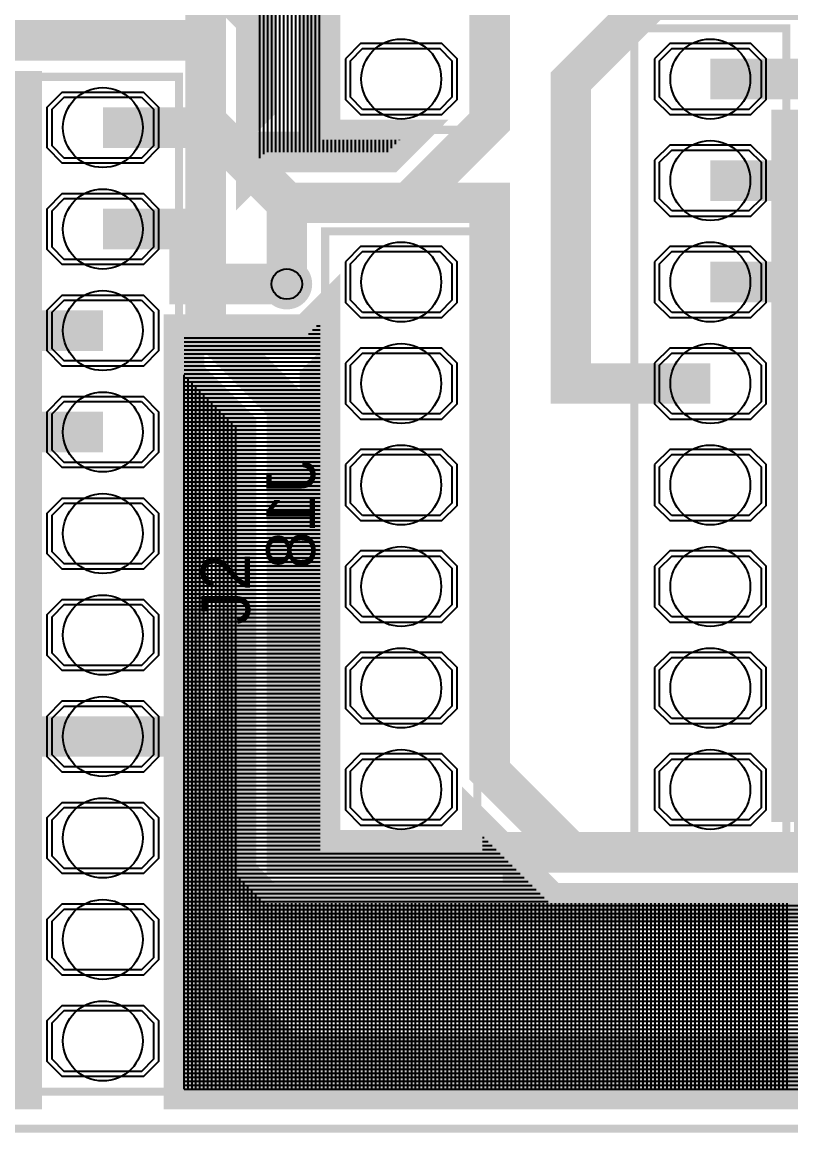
# Model space of a CAD drawing. Header units: centimetres. Extents: x -8.5 to 3.6, y -5.7 to 3.3.
# Drawn here: x -3.609 to -1.685, y -5.68 to -2.901 of the extents above; entities that cross this region are included whole.
import ezdxf

# ---------------------------------------------------------------- set-up
doc = ezdxf.new("R2010")
doc.units = ezdxf.units.CM
doc.layers.get('0').update_dxf_attribs({"linetype": 'CONTINUOUS'})

# ---------------------------------------------------------------- blocks, each defined once
blk = doc.blocks.new('EPAD')
at = {"const_width": 0.5}
blk.add_lwpolyline([(-0.25, 0, 1), (0.25, 0, 1)], format="xyb", close=True, dxfattribs=at)

msp = doc.modelspace()

# ---------------------------------------------------------------- linework, layer by layer
for points, const_width in [([(-8.5, -5.67), (3.2, -5.67), (3.2, 2.93), (-8.5, 2.93), (-8.5, -5.67)], 0.02032), ([(-8.5, -5.67), (3.2, -5.67), (3.2, 2.93), (-8.5, 2.93), (-8.5, -5.67)], 0.02032), ([(-1.886, -3.297), (-1.6256, -3.297), (-1.4224, -3.0938), (-1.4224, -0.508), (-2.54, -0.508), (-2.7432, -0.3048), (-2.7432, 0.508), (-2.54, 0.7112), (-1.8288, 0.7112), (-1.6256, 0.9144), (-1.6256, 2.54), (-1.905862, 2.820262), (-5.947, 2.820262), (-5.947, 2.322)], 0.1016), ([(3.10094, -5.57094), (-3.203801, -5.57094), (-3.203801, -3.783001), (-3.073399, -3.913403), (-3.073399, -5.031003), (-2.999003, -5.105399), (-1.572997, -5.105399), (-1.498601, -5.031003), (-1.498601, -3.498397), (-1.572997, -3.424001), (-1.682801, -3.424001), (-1.682801, -3.423999), (-1.572997, -3.423999), (-1.295401, -3.146403), (-1.295401, -0.455397)], 0.1016), ([(-4.1656, -0.8128), (-2.8448, -0.8128), (-2.6948, -0.6628), (-1.6256, -0.6628), (-1.6256, -2.8448), (-2.032, -2.8448), (-2.2352, -3.048), (-2.2352, -3.805), (-1.886, -3.805)], 0.1016), ([(-5.08, -1.524), (-4.064, -1.524), (-3.8608, -1.7272), (-3.8608, -2.7432), (-3.6576, -2.9464), (-3.1496, -2.9464), (-3.1496, -3.6576), (-2.9464, -3.8608), (-2.9464, -4.9784), (-1.6256, -4.9784), (-1.6256, -3.551), (-1.886, -3.551)], 0.1016), ([(-2.863199, -1.925399), (-2.863199, -3.195399), (-2.663801, -3.195399), (-2.694203, -3.225801), (-2.999003, -3.225801), (-3.022601, -3.249399), (-3.022601, -2.893796), (-3.064198, -2.8522), (-3.022601, -2.810603), (-3.022601, -1.779803), (-2.893797, -1.650999), (-2.863199, -1.650999), (-2.863199, -1.925399)], 0.1016), ([(-2.8505, -3.17), (-2.4695, -3.17), (-2.4695, -1.646), (-2.8505, -1.646), (-2.8505, -3.17)], 0.02032), ([(-2.8505, -3.17), (-2.4695, -3.17), (-2.4695, -1.646), (-2.8505, -1.646), (-2.8505, -3.17)], 0.02032), ([(-2.9464, -3.556), (-2.9464, -3.3528), (-2.6416, -3.3528), (-2.4384, -3.1496), (-2.4384, -2.6416), (-2.1638, -2.367), (-1.886, -2.367)], 0.1016), ([(-4.4704, -2.4384), (-4.4704, -3.6576), (-4.2016, -3.9264), (-3.407, -3.9264)], 0.1016), ([(-2.66, -2.535), (-2.9464, -2.535), (-3.1496, -2.7382), (-3.1496, -2.9464), (-3.7592, -2.9464), (-3.8608, -2.8448), (-5.7912, -2.8448)], 0.1016), ([(-4.064, -2.6416), (-4.064, -3.4544), (-3.846, -3.6724), (-3.407, -3.6724)], 0.1016), ([(1.6256, -2.7432), (1.3258, -3.043), (-1.886, -3.043)], 0.1016), ([(-2.0765, -4.948), (-1.6955, -4.948), (-1.6955, -2.916), (-2.0765, -2.916), (-2.0765, -4.948)], 0.02032), ([(-2.0765, -4.948), (-1.6955, -4.948), (-1.6955, -2.916), (-2.0765, -2.916), (-2.0765, -4.948)], 0.02032), ([(-3.849001, -3.036201), (-3.811803, -3.073399), (-3.610199, -3.073399), (-3.610199, -5.57094), (-8.036297, -5.57094), (-7.892661, -5.427304), (-7.892661, -5.172696), (-8.072696, -4.992661), (-8.327304, -4.992661), (-8.40094, -5.066297), (-8.40094, -4.688399), (-8.029801, -4.688399), (-8.029801, -3.900999), (-7.973797, -3.900999), (-7.899401, -3.826603), (-7.899401, -3.100603), (-7.770597, -2.971799), (-7.689199, -2.971799), (-7.689199, -4.973399), (-7.282801, -4.973399), (-7.282801, -2.971799), (-3.913403, -2.971799), (-3.849001, -3.036201)], 0.1016), ([(-3.5975, -5.5774), (-3.2165, -5.5774), (-3.2165, -3.0374), (-3.5975, -3.0374), (-3.5975, -5.5774)], 0.02032), ([(-3.5975, -5.5774), (-3.2165, -5.5774), (-3.2165, -3.0374), (-3.5975, -3.0374), (-3.5975, -5.5774)], 0.02032), ([(-1.1176, -4.9784), (-2.2352, -4.9784), (-2.4384, -4.7752), (-2.4384, -3.3528), (-2.9464, -3.3528), (-3.1348, -3.1644), (-3.407, -3.1644)], 0.1016), ([(3.10094, -5.57094), (-3.203801, -5.57094), (-3.203801, -3.682999), (-2.893795, -3.682999), (-2.863199, -3.652403), (-2.863199, -4.973399), (-2.456801, -4.973399), (-2.456801, -4.936401), (-2.287803, -5.105399), (-1.064995, -5.105399), (-0.990601, -5.031005), (-0.990601, -4.925795), (-1.064995, -4.851401), (-1.682801, -4.851401), (-1.682801, -3.169999), (1.378403, -3.169999)], 0.1016), ([(-2.9464, -3.556), (-3.1894, -3.556), (-3.1894, -3.4184), (-3.407, -3.4184)], 0.1016), ([(-2.8505, -4.948), (-2.4695, -4.948), (-2.4695, -3.424), (-2.8505, -3.424), (-2.8505, -4.948)], 0.02032), ([(-2.8505, -4.948), (-2.4695, -4.948), (-2.4695, -3.424), (-2.8505, -3.424), (-2.8505, -4.948)], 0.02032), ([(-3.898603, -3.799399), (-3.610199, -3.799399), (-3.610199, -3.799401), (-4.148997, -3.799401)], 0.1016), ([(-4.254203, -4.053399), (-3.610199, -4.053399), (-3.610199, -5.57094), (-8.036297, -5.57094)], 0.1016), ([(-3.407, -4.6884), (-4.3804, -4.6884), (-4.792, -5.1)], 0.1016), ([(-3.407, -4.6884), (-3.1496, -4.6884), (-3.1496, -5.2832), (-2.9464, -5.4864), (0.4216, -5.4864), (0.808, -5.1)], 0.1016), ([(-3.610199, -4.6884), (-3.407, -4.6884)], 0.0254), ([(-3.610199, -4.6884), (-3.407, -4.6884)], 0.0254), ([(-3.203801, -4.6884), (-3.407, -4.6884)], 0.0254), ([(-3.203801, -4.6884), (-3.407, -4.6884)], 0.0254)]:
    msp.add_lwpolyline(points, dxfattribs=dict(const_width=const_width))
for points in [[(-2.904198, -3.225801), (-2.904198, -1.6614)], [(-2.894198, -3.225801), (-2.894198, -1.6514)], [(-2.884198, -3.225801), (-2.884198, -1.650999)], [(-2.874198, -3.225801), (-2.874198, -1.650999)], [(-2.864198, -3.225801), (-2.864198, -1.650999)], [(-2.934198, -3.225801), (-2.934198, -1.6914)], [(-2.924198, -3.225801), (-2.924198, -1.6814)], [(-2.914198, -3.225801), (-2.914198, -1.6714)], [(-2.964198, -3.225801), (-2.964198, -1.7214)], [(-2.954198, -3.225801), (-2.954198, -1.7114)], [(-2.944198, -3.225801), (-2.944198, -1.7014)], [(-2.984198, -3.225801), (-2.984198, -1.7414)], [(-2.974198, -3.225801), (-2.974198, -1.7314)], [(-3.014198, -3.240996), (-3.014198, -1.7714)], [(-3.004198, -3.230996), (-3.004198, -1.7614)], [(-2.994198, -3.225801), (-2.994198, -1.7514)], [(-2.854198, -3.225801), (-2.854198, -3.195399)], [(-2.844198, -3.225801), (-2.844198, -3.195399)], [(-2.834198, -3.225801), (-2.834198, -3.195399)], [(-2.824198, -3.225801), (-2.824198, -3.195399)], [(-2.814198, -3.225801), (-2.814198, -3.195399)], [(-2.804198, -3.225801), (-2.804198, -3.195399)], [(-2.794198, -3.225801), (-2.794198, -3.195399)], [(-2.784198, -3.225801), (-2.784198, -3.195399)], [(-2.774198, -3.225801), (-2.774198, -3.195399)], [(-2.764198, -3.225801), (-2.764198, -3.195399)], [(-2.754198, -3.225801), (-2.754198, -3.195399)], [(-2.744198, -3.225801), (-2.744198, -3.195399)], [(-2.734198, -3.225801), (-2.734198, -3.195399)], [(-2.724198, -3.225801), (-2.724198, -3.195399)], [(-2.714198, -3.225801), (-2.714198, -3.195399)], [(-2.704198, -3.225801), (-2.704198, -3.195399)], [(-2.694198, -3.225796), (-2.694198, -3.195399)], [(-2.684198, -3.215796), (-2.684198, -3.195399)], [(-2.674198, -3.205796), (-2.674198, -3.195399)], [(-2.664198, -3.195796), (-2.664198, -3.195399)], [(-2.663801, -3.195399), (-2.663801, -3.195399)], [(-2.871736, -3.66094), (-2.863199, -3.66094)], [(-3.203801, -3.69094), (-2.863199, -3.69094)], [(-2.891736, -3.68094), (-2.863199, -3.68094)], [(-2.881736, -3.67094), (-2.863199, -3.67094)], [(-3.203801, -3.70094), (-2.863199, -3.70094)], [(-3.203801, -3.71094), (-2.863199, -3.71094)], [(-3.203801, -3.72094), (-2.863199, -3.72094)], [(-3.203801, -3.73094), (-2.863199, -3.73094)], [(-3.203801, -3.74094), (-2.863199, -3.74094)], [(-3.203801, -3.75094), (-2.863199, -3.75094)], [(-3.203801, -3.76094), (-2.863199, -3.76094)], [(-3.203801, -3.77094), (-2.863199, -3.77094)], [(-3.203801, -3.78094), (-2.863199, -3.78094)], [(-3.203801, -5.57094), (-3.203801, -3.783001)], [(-3.203801, -3.79094), (-2.863199, -3.79094)], [(-3.203801, -3.80094), (-2.863199, -3.80094)], [(-3.193801, -5.57094), (-3.193801, -3.793001)], [(-3.183801, -5.57094), (-3.183801, -3.803001)], [(-3.203801, -3.81094), (-2.863199, -3.81094)], [(-3.203801, -3.82094), (-2.863199, -3.82094)], [(-3.203801, -3.83094), (-2.863199, -3.83094)], [(-3.173801, -5.57094), (-3.173801, -3.813001)], [(-3.163801, -5.57094), (-3.163801, -3.823001)], [(-3.153801, -5.57094), (-3.153801, -3.833001)], [(-3.203801, -3.84094), (-2.863199, -3.84094)], [(-3.203801, -3.85094), (-2.863199, -3.85094)], [(-3.203801, -3.86094), (-2.863199, -3.86094)], [(-3.143801, -5.57094), (-3.143801, -3.843001)], [(-3.133801, -5.57094), (-3.133801, -3.853001)], [(-3.123801, -5.57094), (-3.123801, -3.863001)], [(-3.203801, -3.87094), (-2.863199, -3.87094)], [(-3.203801, -3.88094), (-2.863199, -3.88094)], [(-3.203801, -3.89094), (-2.863199, -3.89094)], [(-3.113801, -5.57094), (-3.113801, -3.873001)], [(-3.103801, -5.57094), (-3.103801, -3.883001)], [(-3.203801, -3.90094), (-2.863199, -3.90094)], [(-3.203801, -3.91094), (-2.863199, -3.91094)], [(-3.093801, -5.57094), (-3.093801, -3.893001)], [(-3.083801, -5.57094), (-3.083801, -3.903001)], [(-3.073801, -5.57094), (-3.073801, -3.913001)], [(-3.203801, -3.92094), (-2.863199, -3.92094)], [(-3.203801, -3.93094), (-2.863199, -3.93094)], [(-3.203801, -3.94094), (-2.863199, -3.94094)], [(-3.203801, -3.95094), (-2.863199, -3.95094)], [(-3.203801, -3.96094), (-2.863199, -3.96094)], [(-3.203801, -3.97094), (-2.863199, -3.97094)], [(-3.203801, -3.98094), (-2.863199, -3.98094)], [(-3.203801, -3.99094), (-2.863199, -3.99094)], [(-3.203801, -4.00094), (-2.863199, -4.00094)], [(-3.203801, -4.01094), (-2.863199, -4.01094)], [(-3.203801, -4.02094), (-2.863199, -4.02094)], [(-3.203801, -4.03094), (-2.863199, -4.03094)], [(-3.203801, -4.04094), (-2.863199, -4.04094)], [(-3.203801, -4.05094), (-2.863199, -4.05094)], [(-3.203801, -4.06094), (-2.863199, -4.06094)], [(-3.203801, -4.07094), (-2.863199, -4.07094)], [(-3.203801, -4.08094), (-2.863199, -4.08094)], [(-3.203801, -4.09094), (-2.863199, -4.09094)], [(-3.203801, -4.10094), (-2.863199, -4.10094)], [(-3.203801, -4.11094), (-2.863199, -4.11094)], [(-3.203801, -4.12094), (-2.863199, -4.12094)], [(-3.203801, -4.13094), (-2.863199, -4.13094)], [(-3.203801, -4.14094), (-2.863199, -4.14094)], [(-3.203801, -4.15094), (-2.863199, -4.15094)], [(-3.203801, -4.16094), (-2.863199, -4.16094)], [(-3.203801, -4.17094), (-2.863199, -4.17094)], [(-3.203801, -4.18094), (-2.863199, -4.18094)], [(-3.203801, -4.19094), (-2.863199, -4.19094)], [(-3.203801, -4.20094), (-2.863199, -4.20094)], [(-3.203801, -4.21094), (-2.863199, -4.21094)], [(-3.203801, -4.22094), (-2.863199, -4.22094)], [(-3.203801, -4.23094), (-2.863199, -4.23094)], [(-3.203801, -4.24094), (-2.863199, -4.24094)], [(-3.203801, -4.25094), (-2.863199, -4.25094)], [(-3.203801, -4.26094), (-2.863199, -4.26094)], [(-3.203801, -4.27094), (-2.863199, -4.27094)], [(-3.203801, -4.28094), (-2.863199, -4.28094)], [(-3.203801, -4.29094), (-2.863199, -4.29094)], [(-3.203801, -4.30094), (-2.863199, -4.30094)], [(-3.203801, -4.31094), (-2.863199, -4.31094)], [(-3.203801, -4.32094), (-2.863199, -4.32094)], [(-3.203801, -4.33094), (-2.863199, -4.33094)], [(-3.203801, -4.34094), (-2.863199, -4.34094)], [(-3.203801, -4.35094), (-2.863199, -4.35094)], [(-3.203801, -4.36094), (-2.863199, -4.36094)], [(-3.203801, -4.37094), (-2.863199, -4.37094)], [(-3.203801, -4.38094), (-2.863199, -4.38094)], [(-3.203801, -4.39094), (-2.863199, -4.39094)], [(-3.203801, -4.40094), (-2.863199, -4.40094)], [(-3.203801, -4.41094), (-2.863199, -4.41094)], [(-3.203801, -4.42094), (-2.863199, -4.42094)], [(-3.203801, -4.43094), (-2.863199, -4.43094)], [(-3.203801, -4.44094), (-2.863199, -4.44094)], [(-3.203801, -4.45094), (-2.863199, -4.45094)], [(-3.203801, -4.46094), (-2.863199, -4.46094)], [(-3.203801, -4.47094), (-2.863199, -4.47094)], [(-3.203801, -4.48094), (-2.863199, -4.48094)], [(-3.203801, -4.49094), (-2.863199, -4.49094)], [(-3.203801, -4.50094), (-2.863199, -4.50094)], [(-3.203801, -4.51094), (-2.863199, -4.51094)], [(-3.203801, -4.52094), (-2.863199, -4.52094)], [(-3.203801, -4.53094), (-2.863199, -4.53094)], [(-3.203801, -4.54094), (-2.863199, -4.54094)], [(-3.203801, -4.55094), (-2.863199, -4.55094)], [(-3.203801, -4.56094), (-2.863199, -4.56094)], [(-3.203801, -4.57094), (-2.863199, -4.57094)], [(-3.203801, -4.58094), (-2.863199, -4.58094)], [(-3.203801, -4.59094), (-2.863199, -4.59094)], [(-3.203801, -4.60094), (-2.863199, -4.60094)], [(-3.203801, -4.61094), (-2.863199, -4.61094)], [(-3.203801, -4.62094), (-2.863199, -4.62094)], [(-3.203801, -4.63094), (-2.863199, -4.63094)], [(-3.203801, -4.64094), (-2.863199, -4.64094)], [(-3.203801, -4.65094), (-2.863199, -4.65094)], [(-3.203801, -4.66094), (-2.863199, -4.66094)], [(-3.203801, -4.67094), (-2.863199, -4.67094)], [(-3.203801, -4.68094), (-2.863199, -4.68094)], [(-3.203801, -4.69094), (-2.863199, -4.69094)], [(-3.203801, -4.70094), (-2.863199, -4.70094)], [(-3.203801, -4.71094), (-2.863199, -4.71094)], [(-3.203801, -4.72094), (-2.863199, -4.72094)], [(-3.203801, -4.73094), (-2.863199, -4.73094)], [(-3.203801, -4.74094), (-2.863199, -4.74094)], [(-3.203801, -4.75094), (-2.863199, -4.75094)], [(-3.203801, -4.76094), (-2.863199, -4.76094)], [(-3.203801, -4.77094), (-2.863199, -4.77094)], [(-3.203801, -4.78094), (-2.863199, -4.78094)], [(-3.203801, -4.79094), (-2.863199, -4.79094)], [(-3.203801, -4.80094), (-2.863199, -4.80094)], [(-3.203801, -4.81094), (-2.863199, -4.81094)], [(-3.203801, -4.82094), (-2.863199, -4.82094)], [(-3.203801, -4.83094), (-2.863199, -4.83094)], [(-3.203801, -4.84094), (-2.863199, -4.84094)], [(-3.203801, -4.85094), (-2.863199, -4.85094)], [(-3.203801, -4.86094), (-2.863199, -4.86094)], [(-3.203801, -4.87094), (-2.863199, -4.87094)], [(-3.203801, -4.88094), (-2.863199, -4.88094)], [(-3.203801, -4.89094), (-2.863199, -4.89094)], [(-3.203801, -4.90094), (-2.863199, -4.90094)], [(-3.203801, -4.91094), (-2.863199, -4.91094)], [(-3.203801, -4.92094), (-2.863199, -4.92094)], [(-3.203801, -4.93094), (-2.863199, -4.93094)], [(-3.203801, -4.94094), (-2.863199, -4.94094)], [(-2.456801, -4.94094), (-2.452262, -4.94094)], [(-3.203801, -4.95094), (-2.863199, -4.95094)], [(-3.203801, -4.96094), (-2.863199, -4.96094)], [(-3.203801, -4.97094), (-2.863199, -4.97094)], [(-2.456801, -4.95094), (-2.442262, -4.95094)], [(-2.456801, -4.96094), (-2.432262, -4.96094)], [(-2.456801, -4.97094), (-2.422262, -4.97094)], [(-3.203801, -4.98094), (-2.412262, -4.98094)], [(-3.203801, -4.99094), (-2.402262, -4.99094)], [(-3.203801, -5.00094), (-2.392262, -5.00094)], [(-3.203801, -5.01094), (-2.382262, -5.01094)], [(-3.203801, -5.02094), (-2.372262, -5.02094)], [(-3.203801, -5.03094), (-2.362262, -5.03094)], [(-3.203801, -5.04094), (-2.352262, -5.04094)], [(-3.203801, -5.05094), (-2.342262, -5.05094)], [(-3.063801, -5.57094), (-3.063801, -5.040601)], [(-3.053801, -5.57094), (-3.053801, -5.050601)], [(-3.203801, -5.06094), (-2.332262, -5.06094)], [(-3.203801, -5.07094), (-2.322262, -5.07094)], [(-3.203801, -5.08094), (-2.312262, -5.08094)], [(-3.043801, -5.57094), (-3.043801, -5.060601)], [(-3.033801, -5.57094), (-3.033801, -5.070601)], [(-3.023801, -5.57094), (-3.023801, -5.080601)], [(-3.203801, -5.09094), (-2.302262, -5.09094)], [(-3.203801, -5.10094), (-2.292262, -5.10094)], [(-3.203801, -5.11094), (0.071401, -5.11094)], [(-3.013801, -5.57094), (-3.013801, -5.090601)], [(-3.003801, -5.57094), (-3.003801, -5.100601)], [(-2.993801, -5.57094), (-2.993801, -5.105399)], [(-2.983801, -5.57094), (-2.983801, -5.105399)], [(-2.973801, -5.57094), (-2.973801, -5.105399)], [(-2.963801, -5.57094), (-2.963801, -5.105399)], [(-2.953801, -5.57094), (-2.953801, -5.105399)], [(-2.943801, -5.57094), (-2.943801, -5.105399)], [(-2.933801, -5.57094), (-2.933801, -5.105399)], [(-2.923801, -5.57094), (-2.923801, -5.105399)], [(-2.913801, -5.57094), (-2.913801, -5.105399)], [(-2.903801, -5.57094), (-2.903801, -5.105399)], [(-2.893801, -5.57094), (-2.893801, -5.105399)], [(-2.883801, -5.57094), (-2.883801, -5.105399)], [(-2.873801, -5.57094), (-2.873801, -5.105399)], [(-2.863801, -5.57094), (-2.863801, -5.105399)], [(-2.853801, -5.57094), (-2.853801, -5.105399)], [(-2.843801, -5.57094), (-2.843801, -5.105399)], [(-2.833801, -5.57094), (-2.833801, -5.105399)], [(-2.823801, -5.57094), (-2.823801, -5.105399)], [(-2.813801, -5.57094), (-2.813801, -5.105399)], [(-2.803801, -5.57094), (-2.803801, -5.105399)], [(-2.793801, -5.57094), (-2.793801, -5.105399)], [(-2.783801, -5.57094), (-2.783801, -5.105399)], [(-2.773801, -5.57094), (-2.773801, -5.105399)], [(-2.763801, -5.57094), (-2.763801, -5.105399)], [(-2.753801, -5.57094), (-2.753801, -5.105399)], [(-2.743801, -5.57094), (-2.743801, -5.105399)], [(-2.733801, -5.57094), (-2.733801, -5.105399)], [(-2.723801, -5.57094), (-2.723801, -5.105399)], [(-2.713801, -5.57094), (-2.713801, -5.105399)], [(-2.703801, -5.57094), (-2.703801, -5.105399)], [(-2.693801, -5.57094), (-2.693801, -5.105399)], [(-2.683801, -5.57094), (-2.683801, -5.105399)], [(-2.673801, -5.57094), (-2.673801, -5.105399)], [(-2.663801, -5.57094), (-2.663801, -5.105399)], [(-2.653801, -5.57094), (-2.653801, -5.105399)], [(-2.643801, -5.57094), (-2.643801, -5.105399)], [(-2.633801, -5.57094), (-2.633801, -5.105399)], [(-2.623801, -5.57094), (-2.623801, -5.105399)], [(-2.613801, -5.57094), (-2.613801, -5.105399)], [(-2.603801, -5.57094), (-2.603801, -5.105399)], [(-2.593801, -5.57094), (-2.593801, -5.105399)], [(-2.583801, -5.57094), (-2.583801, -5.105399)], [(-2.573801, -5.57094), (-2.573801, -5.105399)], [(-2.563801, -5.57094), (-2.563801, -5.105399)], [(-2.553801, -5.57094), (-2.553801, -5.105399)], [(-2.543801, -5.57094), (-2.543801, -5.105399)], [(-2.533801, -5.57094), (-2.533801, -5.105399)], [(-2.523801, -5.57094), (-2.523801, -5.105399)], [(-2.513801, -5.57094), (-2.513801, -5.105399)], [(-2.503801, -5.57094), (-2.503801, -5.105399)], [(-2.493801, -5.57094), (-2.493801, -5.105399)], [(-2.483801, -5.57094), (-2.483801, -5.105399)], [(-2.473801, -5.57094), (-2.473801, -5.105399)], [(-2.463801, -5.57094), (-2.463801, -5.105399)], [(-2.453801, -5.57094), (-2.453801, -5.105399)], [(-2.443801, -5.57094), (-2.443801, -5.105399)], [(-2.433801, -5.57094), (-2.433801, -5.105399)], [(-2.423801, -5.57094), (-2.423801, -5.105399)], [(-2.413801, -5.57094), (-2.413801, -5.105399)], [(-2.403801, -5.57094), (-2.403801, -5.105399)], [(-2.393801, -5.57094), (-2.393801, -5.105399)], [(-2.383801, -5.57094), (-2.383801, -5.105399)], [(-2.373801, -5.57094), (-2.373801, -5.105399)], [(-2.363801, -5.57094), (-2.363801, -5.105399)], [(-2.353801, -5.57094), (-2.353801, -5.105399)], [(-2.343801, -5.57094), (-2.343801, -5.105399)], [(-2.333801, -5.57094), (-2.333801, -5.105399)], [(-2.323801, -5.57094), (-2.323801, -5.105399)], [(-2.313801, -5.57094), (-2.313801, -5.105399)], [(-2.303801, -5.57094), (-2.303801, -5.105399)], [(-2.293801, -5.57094), (-2.293801, -5.105399)], [(-2.283801, -5.57094), (-2.283801, -5.105399)], [(-2.273801, -5.57094), (-2.273801, -5.105399)], [(-2.263801, -5.57094), (-2.263801, -5.105399)], [(-2.253801, -5.57094), (-2.253801, -5.105399)], [(-2.243801, -5.57094), (-2.243801, -5.105399)], [(-2.233801, -5.57094), (-2.233801, -5.105399)], [(-2.223801, -5.57094), (-2.223801, -5.105399)], [(-2.213801, -5.57094), (-2.213801, -5.105399)], [(-2.203801, -5.57094), (-2.203801, -5.105399)], [(-2.193801, -5.57094), (-2.193801, -5.105399)], [(-2.183801, -5.57094), (-2.183801, -5.105399)], [(-2.173801, -5.57094), (-2.173801, -5.105399)], [(-2.163801, -5.57094), (-2.163801, -5.105399)], [(-2.153801, -5.57094), (-2.153801, -5.105399)], [(-2.143801, -5.57094), (-2.143801, -5.105399)], [(-2.133801, -5.57094), (-2.133801, -5.105399)], [(-2.123801, -5.57094), (-2.123801, -5.105399)], [(-2.113801, -5.57094), (-2.113801, -5.105399)], [(-2.103801, -5.57094), (-2.103801, -5.105399)], [(-2.093801, -5.57094), (-2.093801, -5.105399)], [(-2.083801, -5.57094), (-2.083801, -5.105399)], [(-2.073801, -5.57094), (-2.073801, -5.105399)], [(-2.063801, -5.57094), (-2.063801, -5.105399)], [(-2.053801, -5.57094), (-2.053801, -5.105399)], [(-2.043801, -5.57094), (-2.043801, -5.105399)], [(-2.033801, -5.57094), (-2.033801, -5.105399)], [(-2.023801, -5.57094), (-2.023801, -5.105399)], [(-2.013801, -5.57094), (-2.013801, -5.105399)], [(-2.003801, -5.57094), (-2.003801, -5.105399)], [(-1.993801, -5.57094), (-1.993801, -5.105399)], [(-1.983801, -5.57094), (-1.983801, -5.105399)], [(-1.973801, -5.57094), (-1.973801, -5.105399)], [(-1.963801, -5.57094), (-1.963801, -5.105399)], [(-1.953801, -5.57094), (-1.953801, -5.105399)], [(-1.943801, -5.57094), (-1.943801, -5.105399)], [(-1.933801, -5.57094), (-1.933801, -5.105399)], [(-1.923801, -5.57094), (-1.923801, -5.105399)], [(-1.913801, -5.57094), (-1.913801, -5.105399)], [(-1.903801, -5.57094), (-1.903801, -5.105399)], [(-1.893801, -5.57094), (-1.893801, -5.105399)], [(-1.883801, -5.57094), (-1.883801, -5.105399)], [(-1.873801, -5.57094), (-1.873801, -5.105399)], [(-1.863801, -5.57094), (-1.863801, -5.105399)], [(-1.853801, -5.57094), (-1.853801, -5.105399)], [(-1.843801, -5.57094), (-1.843801, -5.105399)], [(-1.833801, -5.57094), (-1.833801, -5.105399)], [(-1.823801, -5.57094), (-1.823801, -5.105399)], [(-1.813801, -5.57094), (-1.813801, -5.105399)], [(-1.803801, -5.57094), (-1.803801, -5.105399)], [(-1.793801, -5.57094), (-1.793801, -5.105399)], [(-1.783801, -5.57094), (-1.783801, -5.105399)], [(-1.773801, -5.57094), (-1.773801, -5.105399)], [(-1.763801, -5.57094), (-1.763801, -5.105399)], [(-1.753801, -5.57094), (-1.753801, -5.105399)], [(-1.743801, -5.57094), (-1.743801, -5.105399)], [(-1.733801, -5.57094), (-1.733801, -5.105399)], [(-1.723801, -5.57094), (-1.723801, -5.105399)], [(-1.713801, -5.57094), (-1.713801, -5.105399)], [(-1.703801, -5.57094), (-1.703801, -5.105399)], [(-1.693801, -5.57094), (-1.693801, -5.105399)], [(-3.203801, -5.12094), (0.071401, -5.12094)], [(-3.203801, -5.13094), (0.071401, -5.13094)], [(-3.203801, -5.14094), (0.071401, -5.14094)], [(-3.203801, -5.15094), (0.071401, -5.15094)], [(-3.203801, -5.16094), (0.071401, -5.16094)], [(-3.203801, -5.17094), (0.071401, -5.17094)], [(-3.203801, -5.18094), (0.071401, -5.18094)], [(-3.203801, -5.19094), (0.071401, -5.19094)], [(-3.203801, -5.20094), (0.077652, -5.20094)], [(-3.203801, -5.21094), (0.087652, -5.21094)], [(-3.203801, -5.22094), (0.097652, -5.22094)], [(-3.203801, -5.23094), (0.107652, -5.23094)], [(-3.203801, -5.24094), (0.117652, -5.24094)], [(-3.203801, -5.25094), (0.127652, -5.25094)], [(-3.203801, -5.26094), (0.137652, -5.26094)], [(-3.203801, -5.27094), (0.147652, -5.27094)], [(-3.203801, -5.28094), (0.157652, -5.28094)], [(-3.203801, -5.29094), (0.167652, -5.29094)], [(-3.203801, -5.30094), (0.177652, -5.30094)], [(-3.203801, -5.31094), (0.187652, -5.31094)], [(-3.203801, -5.32094), (0.197652, -5.32094)], [(-3.203801, -5.33094), (3.10094, -5.33094)], [(-3.203801, -5.34094), (3.10094, -5.34094)], [(-3.203801, -5.35094), (3.10094, -5.35094)], [(-3.203801, -5.36094), (3.10094, -5.36094)], [(-3.203801, -5.37094), (3.10094, -5.37094)], [(-3.203801, -5.38094), (3.10094, -5.38094)], [(-3.203801, -5.39094), (3.10094, -5.39094)], [(-3.203801, -5.40094), (3.10094, -5.40094)], [(-3.203801, -5.41094), (3.10094, -5.41094)], [(-3.203801, -5.42094), (3.10094, -5.42094)], [(-3.203801, -5.43094), (3.10094, -5.43094)], [(-3.203801, -5.44094), (3.10094, -5.44094)], [(-3.203801, -5.45094), (3.10094, -5.45094)], [(-3.203801, -5.46094), (3.10094, -5.46094)], [(-3.203801, -5.47094), (3.10094, -5.47094)], [(-3.203801, -5.48094), (3.10094, -5.48094)], [(-3.203801, -5.49094), (3.10094, -5.49094)], [(-3.203801, -5.50094), (3.10094, -5.50094)], [(-3.203801, -5.51094), (3.10094, -5.51094)], [(-3.203801, -5.52094), (3.10094, -5.52094)], [(-3.203801, -5.53094), (3.10094, -5.53094)], [(-3.203801, -5.54094), (3.10094, -5.54094)], [(-3.203801, -5.55094), (3.10094, -5.55094)], [(-3.203801, -5.56094), (3.10094, -5.56094)], [(-3.203801, -5.57094), (3.10094, -5.57094)]]:
    msp.add_lwpolyline(points)
for points in [[(-2.7997, -2.99202), (-2.7997, -3.09398), (-2.76178, -3.1319), (-2.55822, -3.1319), (-2.5203, -3.09398), (-2.5203, -2.99202), (-2.55822, -2.9541), (-2.76178, -2.9541), (-2.7997, -2.99202)], [(-2.75652, -3.1192), (-2.787, -3.08872), (-2.787, -2.99728), (-2.75652, -2.9668), (-2.56348, -2.9668), (-2.533, -2.99728), (-2.533, -3.08872), (-2.56348, -3.1192), (-2.75652, -3.1192)], [(-2.0257, -2.99202), (-2.0257, -3.09398), (-1.98778, -3.1319), (-1.78422, -3.1319), (-1.7463, -3.09398), (-1.7463, -2.99202), (-1.78422, -2.9541), (-1.98778, -2.9541), (-2.0257, -2.99202)], [(-1.98252, -3.1192), (-2.013, -3.08872), (-2.013, -2.99728), (-1.98252, -2.9668), (-1.78948, -2.9668), (-1.759, -2.99728), (-1.759, -3.08872), (-1.78948, -3.1192), (-1.98252, -3.1192)], [(-3.5467, -3.21538), (-3.5467, -3.11342), (-3.50878, -3.0755), (-3.30522, -3.0755), (-3.2673, -3.11342), (-3.2673, -3.21538), (-3.30522, -3.2533), (-3.50878, -3.2533), (-3.5467, -3.21538)], [(-3.31048, -3.0882), (-3.28, -3.11868), (-3.28, -3.21012), (-3.31048, -3.2406), (-3.50352, -3.2406), (-3.534, -3.21012), (-3.534, -3.11868), (-3.50352, -3.0882), (-3.31048, -3.0882)], [(-2.0257, -3.24602), (-2.0257, -3.34798), (-1.98778, -3.3859), (-1.78422, -3.3859), (-1.7463, -3.34798), (-1.7463, -3.24602), (-1.78422, -3.2081), (-1.98778, -3.2081), (-2.0257, -3.24602)], [(-1.98252, -3.3732), (-2.013, -3.34272), (-2.013, -3.25128), (-1.98252, -3.2208), (-1.78948, -3.2208), (-1.759, -3.25128), (-1.759, -3.34272), (-1.78948, -3.3732), (-1.98252, -3.3732)], [(-3.5467, -3.46938), (-3.5467, -3.36742), (-3.50878, -3.3295), (-3.30522, -3.3295), (-3.2673, -3.36742), (-3.2673, -3.46938), (-3.30522, -3.5073), (-3.50878, -3.5073), (-3.5467, -3.46938)], [(-3.31048, -3.3422), (-3.28, -3.37268), (-3.28, -3.46412), (-3.31048, -3.4946), (-3.50352, -3.4946), (-3.534, -3.46412), (-3.534, -3.37268), (-3.50352, -3.3422), (-3.31048, -3.3422)], [(-2.7997, -3.50002), (-2.7997, -3.60198), (-2.76178, -3.6399), (-2.55822, -3.6399), (-2.5203, -3.60198), (-2.5203, -3.50002), (-2.55822, -3.4621), (-2.76178, -3.4621), (-2.7997, -3.50002)], [(-2.0257, -3.50002), (-2.0257, -3.60198), (-1.98778, -3.6399), (-1.78422, -3.6399), (-1.7463, -3.60198), (-1.7463, -3.50002), (-1.78422, -3.4621), (-1.98778, -3.4621), (-2.0257, -3.50002)], [(-2.75652, -3.6272), (-2.787, -3.59672), (-2.787, -3.50528), (-2.75652, -3.4748), (-2.56348, -3.4748), (-2.533, -3.50528), (-2.533, -3.59672), (-2.56348, -3.6272), (-2.75652, -3.6272)], [(-1.98252, -3.6272), (-2.013, -3.59672), (-2.013, -3.50528), (-1.98252, -3.4748), (-1.78948, -3.4748), (-1.759, -3.50528), (-1.759, -3.59672), (-1.78948, -3.6272), (-1.98252, -3.6272)], [(-3.5467, -3.72338), (-3.5467, -3.62142), (-3.50878, -3.5835), (-3.30522, -3.5835), (-3.2673, -3.62142), (-3.2673, -3.72338), (-3.30522, -3.7613), (-3.50878, -3.7613), (-3.5467, -3.72338)], [(-3.31048, -3.5962), (-3.28, -3.62668), (-3.28, -3.71812), (-3.31048, -3.7486), (-3.50352, -3.7486), (-3.534, -3.71812), (-3.534, -3.62668), (-3.50352, -3.5962), (-3.31048, -3.5962)], [(-2.7997, -3.75402), (-2.7997, -3.85598), (-2.76178, -3.8939), (-2.55822, -3.8939), (-2.5203, -3.85598), (-2.5203, -3.75402), (-2.55822, -3.7161), (-2.76178, -3.7161), (-2.7997, -3.75402)], [(-2.0257, -3.75402), (-2.0257, -3.85598), (-1.98778, -3.8939), (-1.78422, -3.8939), (-1.7463, -3.85598), (-1.7463, -3.75402), (-1.78422, -3.7161), (-1.98778, -3.7161), (-2.0257, -3.75402)], [(-2.75652, -3.8812), (-2.787, -3.85072), (-2.787, -3.75928), (-2.75652, -3.7288), (-2.56348, -3.7288), (-2.533, -3.75928), (-2.533, -3.85072), (-2.56348, -3.8812), (-2.75652, -3.8812)], [(-1.98252, -3.8812), (-2.013, -3.85072), (-2.013, -3.75928), (-1.98252, -3.7288), (-1.78948, -3.7288), (-1.759, -3.75928), (-1.759, -3.85072), (-1.78948, -3.8812), (-1.98252, -3.8812)], [(-3.5467, -3.97738), (-3.5467, -3.87542), (-3.50878, -3.8375), (-3.30522, -3.8375), (-3.2673, -3.87542), (-3.2673, -3.97738), (-3.30522, -4.0153), (-3.50878, -4.0153), (-3.5467, -3.97738)], [(-3.31048, -3.8502), (-3.28, -3.88068), (-3.28, -3.97212), (-3.31048, -4.0026), (-3.50352, -4.0026), (-3.534, -3.97212), (-3.534, -3.88068), (-3.50352, -3.8502), (-3.31048, -3.8502)], [(-2.7997, -4.00802), (-2.7997, -4.10998), (-2.76178, -4.1479), (-2.55822, -4.1479), (-2.5203, -4.10998), (-2.5203, -4.00802), (-2.55822, -3.9701), (-2.76178, -3.9701), (-2.7997, -4.00802)], [(-2.0257, -4.00802), (-2.0257, -4.10998), (-1.98778, -4.1479), (-1.78422, -4.1479), (-1.7463, -4.10998), (-1.7463, -4.00802), (-1.78422, -3.9701), (-1.98778, -3.9701), (-2.0257, -4.00802)], [(-2.75652, -4.1352), (-2.787, -4.10472), (-2.787, -4.01328), (-2.75652, -3.9828), (-2.56348, -3.9828), (-2.533, -4.01328), (-2.533, -4.10472), (-2.56348, -4.1352), (-2.75652, -4.1352)], [(-1.98252, -4.1352), (-2.013, -4.10472), (-2.013, -4.01328), (-1.98252, -3.9828), (-1.78948, -3.9828), (-1.759, -4.01328), (-1.759, -4.10472), (-1.78948, -4.1352), (-1.98252, -4.1352)], [(-3.5467, -4.23138), (-3.5467, -4.12942), (-3.50878, -4.0915), (-3.30522, -4.0915), (-3.2673, -4.12942), (-3.2673, -4.23138), (-3.30522, -4.2693), (-3.50878, -4.2693), (-3.5467, -4.23138)], [(-3.31048, -4.1042), (-3.28, -4.13468), (-3.28, -4.22612), (-3.31048, -4.2566), (-3.50352, -4.2566), (-3.534, -4.22612), (-3.534, -4.13468), (-3.50352, -4.1042), (-3.31048, -4.1042)], [(-2.7997, -4.26202), (-2.7997, -4.36398), (-2.76178, -4.4019), (-2.55822, -4.4019), (-2.5203, -4.36398), (-2.5203, -4.26202), (-2.55822, -4.2241), (-2.76178, -4.2241), (-2.7997, -4.26202)], [(-2.0257, -4.26202), (-2.0257, -4.36398), (-1.98778, -4.4019), (-1.78422, -4.4019), (-1.7463, -4.36398), (-1.7463, -4.26202), (-1.78422, -4.2241), (-1.98778, -4.2241), (-2.0257, -4.26202)], [(-2.75652, -4.3892), (-2.787, -4.35872), (-2.787, -4.26728), (-2.75652, -4.2368), (-2.56348, -4.2368), (-2.533, -4.26728), (-2.533, -4.35872), (-2.56348, -4.3892), (-2.75652, -4.3892)], [(-1.98252, -4.3892), (-2.013, -4.35872), (-2.013, -4.26728), (-1.98252, -4.2368), (-1.78948, -4.2368), (-1.759, -4.26728), (-1.759, -4.35872), (-1.78948, -4.3892), (-1.98252, -4.3892)], [(-3.5467, -4.48538), (-3.5467, -4.38342), (-3.50878, -4.3455), (-3.30522, -4.3455), (-3.2673, -4.38342), (-3.2673, -4.48538), (-3.30522, -4.5233), (-3.50878, -4.5233), (-3.5467, -4.48538)], [(-3.31048, -4.3582), (-3.28, -4.38868), (-3.28, -4.48012), (-3.31048, -4.5106), (-3.50352, -4.5106), (-3.534, -4.48012), (-3.534, -4.38868), (-3.50352, -4.3582), (-3.31048, -4.3582)], [(-2.7997, -4.51602), (-2.7997, -4.61798), (-2.76178, -4.6559), (-2.55822, -4.6559), (-2.5203, -4.61798), (-2.5203, -4.51602), (-2.55822, -4.4781), (-2.76178, -4.4781), (-2.7997, -4.51602)], [(-2.75652, -4.6432), (-2.787, -4.61272), (-2.787, -4.52128), (-2.75652, -4.4908), (-2.56348, -4.4908), (-2.533, -4.52128), (-2.533, -4.61272), (-2.56348, -4.6432), (-2.75652, -4.6432)], [(-2.0257, -4.51602), (-2.0257, -4.61798), (-1.98778, -4.6559), (-1.78422, -4.6559), (-1.7463, -4.61798), (-1.7463, -4.51602), (-1.78422, -4.4781), (-1.98778, -4.4781), (-2.0257, -4.51602)], [(-1.98252, -4.6432), (-2.013, -4.61272), (-2.013, -4.52128), (-1.98252, -4.4908), (-1.78948, -4.4908), (-1.759, -4.52128), (-1.759, -4.61272), (-1.78948, -4.6432), (-1.98252, -4.6432)], [(-3.5467, -4.73938), (-3.5467, -4.63742), (-3.50878, -4.5995), (-3.30522, -4.5995), (-3.2673, -4.63742), (-3.2673, -4.73938), (-3.30522, -4.7773), (-3.50878, -4.7773), (-3.5467, -4.73938)], [(-3.31048, -4.6122), (-3.28, -4.64268), (-3.28, -4.73412), (-3.31048, -4.7646), (-3.50352, -4.7646), (-3.534, -4.73412), (-3.534, -4.64268), (-3.50352, -4.6122), (-3.31048, -4.6122)], [(-2.7997, -4.77002), (-2.7997, -4.87198), (-2.76178, -4.9099), (-2.55822, -4.9099), (-2.5203, -4.87198), (-2.5203, -4.77002), (-2.55822, -4.7321), (-2.76178, -4.7321), (-2.7997, -4.77002)], [(-2.75652, -4.8972), (-2.787, -4.86672), (-2.787, -4.77528), (-2.75652, -4.7448), (-2.56348, -4.7448), (-2.533, -4.77528), (-2.533, -4.86672), (-2.56348, -4.8972), (-2.75652, -4.8972)], [(-2.0257, -4.77002), (-2.0257, -4.87198), (-1.98778, -4.9099), (-1.78422, -4.9099), (-1.7463, -4.87198), (-1.7463, -4.77002), (-1.78422, -4.7321), (-1.98778, -4.7321), (-2.0257, -4.77002)], [(-1.98252, -4.8972), (-2.013, -4.86672), (-2.013, -4.77528), (-1.98252, -4.7448), (-1.78948, -4.7448), (-1.759, -4.77528), (-1.759, -4.86672), (-1.78948, -4.8972), (-1.98252, -4.8972)], [(-3.5467, -4.99338), (-3.5467, -4.89142), (-3.50878, -4.8535), (-3.30522, -4.8535), (-3.2673, -4.89142), (-3.2673, -4.99338), (-3.30522, -5.0313), (-3.50878, -5.0313), (-3.5467, -4.99338)], [(-3.31048, -4.8662), (-3.28, -4.89668), (-3.28, -4.98812), (-3.31048, -5.0186), (-3.50352, -5.0186), (-3.534, -4.98812), (-3.534, -4.89668), (-3.50352, -4.8662), (-3.31048, -4.8662)], [(-3.5467, -5.24738), (-3.5467, -5.14542), (-3.50878, -5.1075), (-3.30522, -5.1075), (-3.2673, -5.14542), (-3.2673, -5.24738), (-3.30522, -5.2853), (-3.50878, -5.2853), (-3.5467, -5.24738)], [(-3.31048, -5.1202), (-3.28, -5.15068), (-3.28, -5.24212), (-3.31048, -5.2726), (-3.50352, -5.2726), (-3.534, -5.24212), (-3.534, -5.15068), (-3.50352, -5.1202), (-3.31048, -5.1202)], [(-3.5467, -5.50138), (-3.5467, -5.39942), (-3.50878, -5.3615), (-3.30522, -5.3615), (-3.2673, -5.39942), (-3.2673, -5.50138), (-3.30522, -5.5393), (-3.50878, -5.5393), (-3.5467, -5.50138)], [(-3.31048, -5.3742), (-3.28, -5.40468), (-3.28, -5.49612), (-3.31048, -5.5266), (-3.50352, -5.5266), (-3.534, -5.49612), (-3.534, -5.40468), (-3.50352, -5.3742), (-3.31048, -5.3742)]]:
    msp.add_lwpolyline(points, close=True)
for centre, radius in [((-2.66, -3.043), 0.1), ((-1.886, -3.043), 0.1), ((-3.407, -3.1644), 0.1), ((-1.886, -3.297), 0.1), ((-3.407, -3.4184), 0.1), ((-2.66, -3.551), 0.1), ((-1.886, -3.551), 0.1), ((-2.9464, -3.556), 0.0381), ((-3.407, -3.6724), 0.1), ((-2.66, -3.805), 0.1), ((-1.886, -3.805), 0.1), ((-3.407, -3.9264), 0.1), ((-2.66, -4.059), 0.1), ((-1.886, -4.059), 0.1), ((-3.407, -4.1804), 0.1), ((-2.66, -4.313), 0.1), ((-1.886, -4.313), 0.1), ((-3.407, -4.4344), 0.1), ((-2.66, -4.567), 0.1), ((-1.886, -4.567), 0.1), ((-3.407, -4.6884), 0.1), ((-2.66, -4.821), 0.1), ((-1.886, -4.821), 0.1), ((-3.407, -4.9424), 0.1), ((-3.407, -5.1964), 0.1), ((-3.407, -5.4504), 0.1)]:
    msp.add_circle(centre, radius)

# ---------------------------------------------------------------- block references
for xscale, yscale in [(0.127, 0.127), (0.1016, 0.1016)]:
    msp.add_blockref('EPAD', (-2.9464, -3.556), dxfattribs=dict(xscale=xscale, yscale=yscale))

# ---------------------------------------------------------------- texts
at = {"text_generation_flag": 2, "width": 1.041667}
msp.add_text('J18', height=0.12192, rotation=90, dxfattribs=at).set_placement((-2.8759, -3.9955))
msp.add_text('J18', height=0.12192, rotation=90, dxfattribs=at).set_placement((-2.8759, -3.9955))
at = {"width": 1.041667}
msp.add_text('J2', height=0.12192, rotation=90, dxfattribs=at).set_placement((-3.0387, -4.409))
msp.add_text('J2', height=0.12192, rotation=90, dxfattribs=at).set_placement((-3.0387, -4.409))

doc.saveas('drawing.dxf')
